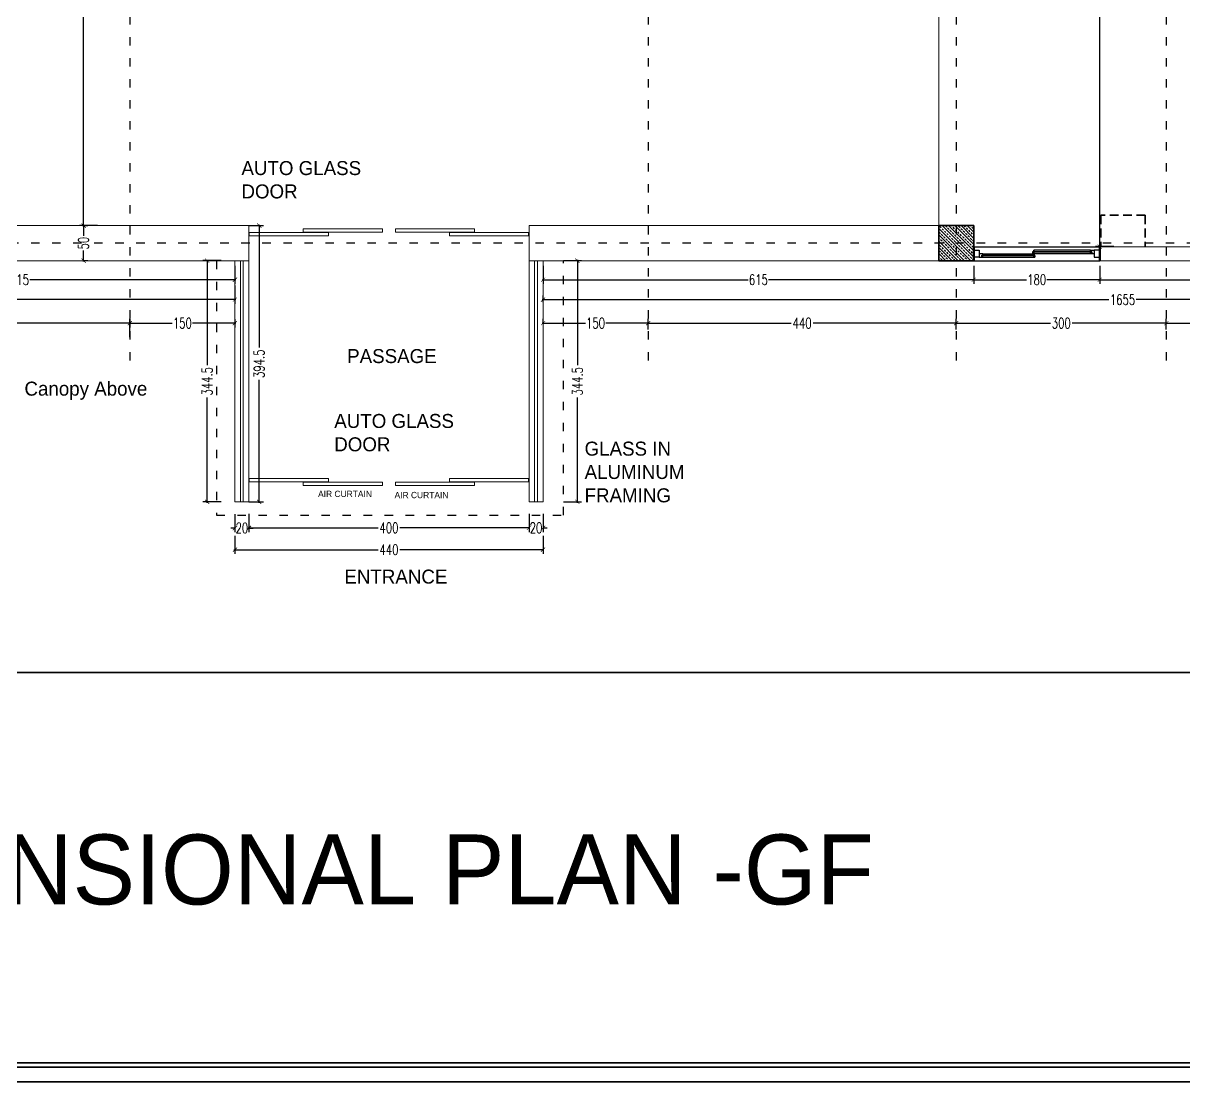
# Model space of a CAD drawing. Header units: centimetres. Extents: x -3207095 to 15275363, y -32656 to 4798027.
# Drawn here: x 678498 to 680155, y 4468302 to 4469814 of the extents above; entities that cross this region are included whole.
import ezdxf

# ---------------------------------------------------------------- set-up
doc = ezdxf.new("R2010")
doc.units = ezdxf.units.CM
for name, pattern in [('ACAD_ISO03W100', [30, 12, -18]), ('DASHED', [19.05, 12.7, -6.35]), ('DUZ', [500, 500])]:
    doc.linetypes.add(name, pattern=pattern)
doc.layers.get('0').update_dxf_attribs({"color": 1, "linetype": 'DUZ'})
for name, color, linetype in [('AGAC', 116, 'Continuous'), ('DIM', 1, 'DUZ'), ('KOLTAR_F', 145, 'Continuous'), ('LOGO', 7, 'Continuous'), ('PEN', 161, 'Continuous')]:
    doc.layers.add(name, color=color, linetype=linetype)
for name, color, linetype, lineweight in [('cam', 143, 'Continuous', 20), ('DUV', 220, 'Continuous', 50), ('DUVAR', 7, 'Continuous', 35), ('gor25', 142, 'Continuous', 25), ('iç duvar', 7, 'Continuous', 50), ('KAPEN', 151, 'Continuous', 9), ('KOLON_F', 3, 'Continuous', 35)]:
    doc.layers.add(name, color=color, linetype=linetype, lineweight=lineweight)
doc.styles.add('DIM', font='ROMANSTW.SHX', dxfattribs={"width": 0.7})
doc.dimstyles.new('1_100', dxfattribs={"dimtxt": 15, "dimasz": 6, "dimexe": 6, "dimexo": 0, "dimgap": 2, "dimtad": 0, "dimdec": 1, "dimzin": 11, "dimdsep": 46, "dimtxsty": 'DIM', "dimblk": 'ARCHTICK', "dimcen": 3, "dimdle": 1.25, "dimclrt": 2, "dimadec": 0, "dimazin": 0, "dimtfac": 1.25, "dimtdec": 1, "dimtix": 1, "dimtofl": 0, "dimtmove": 1, "dimatfit": 3, "dimldrblk": 'ARCHTICK', "dimfxl": 20, "dimfxlon": 1, "dimtolj": 1, "dimtzin": 0, "dimarcsym": 0})

# ---------------------------------------------------------------- blocks, each defined once
blk = doc.blocks.new('_ArchTick')
at = {"color": 0, "linetype": 'ByBlock', "const_width": 0.15}
blk.add_lwpolyline([(-0.5, -0.5), (0.5, 0.5)], dxfattribs=at)
blk = doc.blocks.new('*D273')
at = {"layer": 'Defpoints', "color": 0, "linetype": 'Continuous', "lineweight": 5, "transparency": 16777216}
for p in [(678185.1, 4469475.2), (678800.1, 4469475.2), (678800.1, 4469447.9)]:
    blk.add_point(p, dxfattribs=at)
at = {"layer": 'DIM', "color": 0, "linetype": 'Continuous', "lineweight": -2, "transparency": 16777216}
for p, q in [((678185.1, 4469467.9), (678185.1, 4469441.9)), ((678800.1, 4469467.9), (678800.1, 4469441.9)), ((678183.8, 4469447.9), (678478.1, 4469447.9)), ((678801.3, 4469447.9), (678507.1, 4469447.9))]:
    blk.add_line(p, q, dxfattribs=at)
at = {"layer": 'DIM', "color": 0, "linetype": 'Continuous', "lineweight": -2, "transparency": 16777216, "xscale": 6, "yscale": 6, "zscale": 6, "rotation": 180}
blk.add_blockref('_ArchTick', (678185.1, 4469447.9), dxfattribs=at)
at = {"layer": 'DIM', "color": 0, "linetype": 'Continuous', "lineweight": -2, "transparency": 16777216, "xscale": 6, "yscale": 6, "zscale": 6}
blk.add_blockref('_ArchTick', (678800.1, 4469447.9), dxfattribs=at)
at = {"layer": 'DIM', "color": 2, "linetype": 'Continuous', "lineweight": 5, "transparency": 16777216, "insert": (678492.6, 4469447.9), "char_height": 15, "attachment_point": 5, "style": 'DIM'}
blk.add_mtext('\\A1;615', dxfattribs=at)
blk = doc.blocks.new('*D274')
at = {"layer": 'Defpoints', "color": 0, "linetype": 'Continuous', "lineweight": 5, "transparency": 16777216}
for p in [(678800.1, 4469475.2), (678760.5, 4469130.7), (678800.1, 4469130.7)]:
    blk.add_point(p, dxfattribs=at)
at = {"layer": 'DIM', "color": 0, "linetype": 'Continuous', "lineweight": -2, "transparency": 16777216}
for p, q in [((678780.5, 4469475.2), (678754.5, 4469475.2)), ((678760.5, 4469476.4), (678760.5, 4469325.9)), ((678760.5, 4469129.4), (678760.5, 4469279.9)), ((678780.5, 4469130.7), (678754.5, 4469130.7))]:
    blk.add_line(p, q, dxfattribs=at)
at = {"layer": 'DIM', "color": 0, "linetype": 'Continuous', "lineweight": -2, "transparency": 16777216, "xscale": 6, "yscale": 6, "zscale": 6}
for p, rotation in [((678760.5, 4469475.2), 90), ((678760.5, 4469130.7), 270)]:
    blk.add_blockref('_ArchTick', p, dxfattribs=dict(at, rotation=rotation))
at = {"layer": 'DIM', "color": 2, "linetype": 'Continuous', "lineweight": 5, "transparency": 16777216, "insert": (678760.5, 4469302.9), "char_height": 15, "attachment_point": 5, "rotation": 90, "style": 'DIM'}
blk.add_mtext('\\A1;344.5', dxfattribs=at)
blk = doc.blocks.new('*D275')
at = {"layer": 'Defpoints', "color": 0, "linetype": 'Continuous', "lineweight": 5, "transparency": 16777216}
for p in [(678820.1, 4469130.7), (679220.1, 4469130.7), (679220.1, 4469093.5)]:
    blk.add_point(p, dxfattribs=at)
at = {"layer": 'DIM', "color": 0, "linetype": 'Continuous', "lineweight": -2, "transparency": 16777216}
for p, q in [((678820.1, 4469113.5), (678820.1, 4469087.5)), ((679220.1, 4469113.5), (679220.1, 4469087.5)), ((678818.8, 4469093.5), (679004.6, 4469093.5)), ((679221.3, 4469093.5), (679035.6, 4469093.5))]:
    blk.add_line(p, q, dxfattribs=at)
at = {"layer": 'DIM', "color": 0, "linetype": 'Continuous', "lineweight": -2, "transparency": 16777216, "xscale": 6, "yscale": 6, "zscale": 6, "rotation": 180}
blk.add_blockref('_ArchTick', (678820.1, 4469093.5), dxfattribs=at)
at = {"layer": 'DIM', "color": 0, "linetype": 'Continuous', "lineweight": -2, "transparency": 16777216, "xscale": 6, "yscale": 6, "zscale": 6}
blk.add_blockref('_ArchTick', (679220.1, 4469093.5), dxfattribs=at)
at = {"layer": 'DIM', "color": 2, "linetype": 'Continuous', "lineweight": 5, "transparency": 16777216, "insert": (679020.1, 4469093.5), "char_height": 15, "attachment_point": 5, "style": 'DIM'}
blk.add_mtext('\\A1;400', dxfattribs=at)
blk = doc.blocks.new('*D276')
at = {"layer": 'Defpoints', "color": 0, "linetype": 'Continuous', "lineweight": 5, "transparency": 16777216}
for p in [(678800.1, 4469130.7), (678820.1, 4469130.7), (678800.1, 4469093.2)]:
    blk.add_point(p, dxfattribs=at)
at = {"layer": 'DIM', "color": 0, "linetype": 'Continuous', "lineweight": -2, "transparency": 16777216}
for p, q in [((678800.1, 4469113.2), (678800.1, 4469087.2)), ((678820.1, 4469113.2), (678820.1, 4469087.2)), ((678800.1, 4469093.2), (678794.1, 4469093.2)), ((678820.1, 4469093.2), (678826.1, 4469093.2))]:
    blk.add_line(p, q, dxfattribs=at)
at = {"layer": 'DIM', "color": 0, "linetype": 'Continuous', "lineweight": -2, "transparency": 16777216, "xscale": 6, "yscale": 6, "zscale": 6}
blk.add_blockref('_ArchTick', (678800.1, 4469093.2), dxfattribs=at)
at = {"layer": 'DIM', "color": 0, "linetype": 'Continuous', "lineweight": -2, "transparency": 16777216, "xscale": 6, "yscale": 6, "zscale": 6, "rotation": 180}
blk.add_blockref('_ArchTick', (678820.1, 4469093.2), dxfattribs=at)
at = {"layer": 'DIM', "color": 2, "linetype": 'Continuous', "lineweight": 5, "transparency": 16777216, "insert": (678810.1, 4469093.2), "char_height": 15, "attachment_point": 5, "style": 'DIM'}
blk.add_mtext('\\A1;20', dxfattribs=at)
blk = doc.blocks.new('*D277')
at = {"layer": 'Defpoints', "color": 0, "linetype": 'Continuous', "lineweight": 5, "transparency": 16777216}
for p in [(679220.1, 4469130.7), (679240.1, 4469130.7), (679240.1, 4469093.5)]:
    blk.add_point(p, dxfattribs=at)
at = {"layer": 'DIM', "color": 0, "linetype": 'Continuous', "lineweight": -2, "transparency": 16777216}
for p, q in [((679220.1, 4469113.5), (679220.1, 4469087.5)), ((679240.1, 4469113.5), (679240.1, 4469087.5)), ((679220.1, 4469093.5), (679214.1, 4469093.5)), ((679240.1, 4469093.5), (679246.1, 4469093.5))]:
    blk.add_line(p, q, dxfattribs=at)
at = {"layer": 'DIM', "color": 0, "linetype": 'Continuous', "lineweight": -2, "transparency": 16777216, "xscale": 6, "yscale": 6, "zscale": 6}
blk.add_blockref('_ArchTick', (679220.1, 4469093.5), dxfattribs=at)
at = {"layer": 'DIM', "color": 0, "linetype": 'Continuous', "lineweight": -2, "transparency": 16777216, "xscale": 6, "yscale": 6, "zscale": 6, "rotation": 180}
blk.add_blockref('_ArchTick', (679240.1, 4469093.5), dxfattribs=at)
at = {"layer": 'DIM', "color": 2, "linetype": 'Continuous', "lineweight": 5, "transparency": 16777216, "insert": (679230.1, 4469093.5), "char_height": 15, "attachment_point": 5, "style": 'DIM'}
blk.add_mtext('\\A1;20', dxfattribs=at)
blk = doc.blocks.new('*D278')
at = {"layer": 'Defpoints', "color": 0, "linetype": 'Continuous', "lineweight": 5, "transparency": 16777216}
for p in [(679240.1, 4469475.2), (679289.1, 4469475.2), (679240.1, 4469130.7)]:
    blk.add_point(p, dxfattribs=at)
at = {"layer": 'DIM', "color": 0, "linetype": 'Continuous', "lineweight": -2, "transparency": 16777216}
for p, q in [((679269.1, 4469475.2), (679295.1, 4469475.2)), ((679289.1, 4469476.4), (679289.1, 4469325.9)), ((679289.1, 4469129.4), (679289.1, 4469279.9)), ((679269.1, 4469130.7), (679295.1, 4469130.7))]:
    blk.add_line(p, q, dxfattribs=at)
at = {"layer": 'DIM', "color": 0, "linetype": 'Continuous', "lineweight": -2, "transparency": 16777216, "xscale": 6, "yscale": 6, "zscale": 6}
for p, rotation in [((679289.1, 4469475.2), 90), ((679289.1, 4469130.7), 270)]:
    blk.add_blockref('_ArchTick', p, dxfattribs=dict(at, rotation=rotation))
at = {"layer": 'DIM', "color": 2, "linetype": 'Continuous', "lineweight": 5, "transparency": 16777216, "insert": (679289.1, 4469302.9), "char_height": 15, "attachment_point": 5, "rotation": 90, "style": 'DIM'}
blk.add_mtext('\\A1;344.5', dxfattribs=at)
blk = doc.blocks.new('*D279')
at = {"layer": 'Defpoints', "color": 0, "linetype": 'Continuous', "lineweight": 5, "transparency": 16777216}
for p in [(679240.1, 4469475.2), (679855.1, 4469475.2), (679855.1, 4469447.9)]:
    blk.add_point(p, dxfattribs=at)
at = {"layer": 'DIM', "color": 0, "linetype": 'Continuous', "lineweight": -2, "transparency": 16777216}
for p, q in [((679240.1, 4469467.9), (679240.1, 4469441.9)), ((679855.1, 4469467.9), (679855.1, 4469441.9)), ((679238.8, 4469447.9), (679533.1, 4469447.9)), ((679856.3, 4469447.9), (679562.1, 4469447.9))]:
    blk.add_line(p, q, dxfattribs=at)
at = {"layer": 'DIM', "color": 0, "linetype": 'Continuous', "lineweight": -2, "transparency": 16777216, "xscale": 6, "yscale": 6, "zscale": 6, "rotation": 180}
blk.add_blockref('_ArchTick', (679240.1, 4469447.9), dxfattribs=at)
at = {"layer": 'DIM', "color": 0, "linetype": 'Continuous', "lineweight": -2, "transparency": 16777216, "xscale": 6, "yscale": 6, "zscale": 6}
blk.add_blockref('_ArchTick', (679855.1, 4469447.9), dxfattribs=at)
at = {"layer": 'DIM', "color": 2, "linetype": 'Continuous', "lineweight": 5, "transparency": 16777216, "insert": (679547.6, 4469447.9), "char_height": 15, "attachment_point": 5, "style": 'DIM'}
blk.add_mtext('\\A1;615', dxfattribs=at)
blk = doc.blocks.new('*D280')
at = {"layer": 'Defpoints', "color": 0, "linetype": 'Continuous', "lineweight": 5, "transparency": 16777216}
for p in [(679855.1, 4469475.2), (680035.1, 4469475.2), (680035.1, 4469447.9)]:
    blk.add_point(p, dxfattribs=at)
at = {"layer": 'DIM', "color": 0, "linetype": 'Continuous', "lineweight": -2, "transparency": 16777216}
for p, q in [((679855.1, 4469467.9), (679855.1, 4469441.9)), ((680035.1, 4469467.9), (680035.1, 4469441.9)), ((679853.8, 4469447.9), (679930.6, 4469447.9)), ((680036.3, 4469447.9), (679959.6, 4469447.9))]:
    blk.add_line(p, q, dxfattribs=at)
at = {"layer": 'DIM', "color": 0, "linetype": 'Continuous', "lineweight": -2, "transparency": 16777216, "xscale": 6, "yscale": 6, "zscale": 6, "rotation": 180}
blk.add_blockref('_ArchTick', (679855.1, 4469447.9), dxfattribs=at)
at = {"layer": 'DIM', "color": 0, "linetype": 'Continuous', "lineweight": -2, "transparency": 16777216, "xscale": 6, "yscale": 6, "zscale": 6}
blk.add_blockref('_ArchTick', (680035.1, 4469447.9), dxfattribs=at)
at = {"layer": 'DIM', "color": 2, "linetype": 'Continuous', "lineweight": 5, "transparency": 16777216, "insert": (679945.1, 4469447.9), "char_height": 15, "attachment_point": 5, "style": 'DIM'}
blk.add_mtext('\\A1;180', dxfattribs=at)
blk = doc.blocks.new('*D281')
at = {"layer": 'Defpoints', "color": 0, "linetype": 'Continuous', "lineweight": 5, "transparency": 16777216}
for p in [(680035.1, 4469475.2), (680895.1, 4469475.2), (680895.1, 4469447.9)]:
    blk.add_point(p, dxfattribs=at)
at = {"layer": 'DIM', "color": 0, "linetype": 'Continuous', "lineweight": -2, "transparency": 16777216}
for p, q in [((680035.1, 4469467.9), (680035.1, 4469441.9)), ((680895.1, 4469467.9), (680895.1, 4469441.9)), ((680033.8, 4469447.9), (680449.6, 4469447.9)), ((680896.3, 4469447.9), (680480.6, 4469447.9))]:
    blk.add_line(p, q, dxfattribs=at)
at = {"layer": 'DIM', "color": 0, "linetype": 'Continuous', "lineweight": -2, "transparency": 16777216, "xscale": 6, "yscale": 6, "zscale": 6, "rotation": 180}
blk.add_blockref('_ArchTick', (680035.1, 4469447.9), dxfattribs=at)
at = {"layer": 'DIM', "color": 0, "linetype": 'Continuous', "lineweight": -2, "transparency": 16777216, "xscale": 6, "yscale": 6, "zscale": 6}
blk.add_blockref('_ArchTick', (680895.1, 4469447.9), dxfattribs=at)
at = {"layer": 'DIM', "color": 2, "linetype": 'Continuous', "lineweight": 5, "transparency": 16777216, "insert": (680465.1, 4469447.9), "char_height": 15, "attachment_point": 5, "style": 'DIM'}
blk.add_mtext('\\A1;860', dxfattribs=at)
blk = doc.blocks.new('*D312')
at = {"layer": 'Defpoints', "color": 0, "linetype": 'Continuous', "lineweight": 5, "transparency": 16777216}
for p in [(680130.1, 4469385.9), (680130.1, 4469376.6), (680350.1, 4469376.6)]:
    blk.add_point(p, dxfattribs=at)
at = {"layer": 'DIM', "color": 0, "linetype": 'Continuous', "lineweight": -2, "transparency": 16777216}
for p, q in [((680128.8, 4469385.9), (680224.6, 4469385.9)), ((680130.1, 4469376.6), (680130.1, 4469391.9)), ((680351.3, 4469385.9), (680255.6, 4469385.9)), ((680350.1, 4469376.6), (680350.1, 4469391.9))]:
    blk.add_line(p, q, dxfattribs=at)
at = {"layer": 'DIM', "color": 0, "linetype": 'Continuous', "lineweight": -2, "transparency": 16777216, "xscale": 6, "yscale": 6, "zscale": 6, "rotation": 180}
blk.add_blockref('_ArchTick', (680130.1, 4469385.9), dxfattribs=at)
at = {"layer": 'DIM', "color": 0, "linetype": 'Continuous', "lineweight": -2, "transparency": 16777216, "xscale": 6, "yscale": 6, "zscale": 6}
blk.add_blockref('_ArchTick', (680350.1, 4469385.9), dxfattribs=at)
at = {"layer": 'DIM', "color": 2, "linetype": 'Continuous', "lineweight": 5, "transparency": 16777216, "insert": (680240.1, 4469385.9), "char_height": 15, "attachment_point": 5, "style": 'DIM'}
blk.add_mtext('\\A1;220', dxfattribs=at)
blk = doc.blocks.new('*D313')
at = {"layer": 'Defpoints', "color": 0, "linetype": 'Continuous', "lineweight": 5, "transparency": 16777216}
for p in [(679830.1, 4469385.9), (679830.1, 4469376.6), (680130.1, 4469376.6)]:
    blk.add_point(p, dxfattribs=at)
at = {"layer": 'DIM', "color": 0, "linetype": 'Continuous', "lineweight": -2, "transparency": 16777216}
for p, q in [((679828.8, 4469385.9), (679964.6, 4469385.9)), ((679830.1, 4469376.6), (679830.1, 4469391.9)), ((680131.3, 4469385.9), (679995.6, 4469385.9)), ((680130.1, 4469376.6), (680130.1, 4469391.9))]:
    blk.add_line(p, q, dxfattribs=at)
at = {"layer": 'DIM', "color": 0, "linetype": 'Continuous', "lineweight": -2, "transparency": 16777216, "xscale": 6, "yscale": 6, "zscale": 6, "rotation": 180}
blk.add_blockref('_ArchTick', (679830.1, 4469385.9), dxfattribs=at)
at = {"layer": 'DIM', "color": 0, "linetype": 'Continuous', "lineweight": -2, "transparency": 16777216, "xscale": 6, "yscale": 6, "zscale": 6}
blk.add_blockref('_ArchTick', (680130.1, 4469385.9), dxfattribs=at)
at = {"layer": 'DIM', "color": 2, "linetype": 'Continuous', "lineweight": 5, "transparency": 16777216, "insert": (679980.1, 4469385.9), "char_height": 15, "attachment_point": 5, "style": 'DIM'}
blk.add_mtext('\\A1;300', dxfattribs=at)
blk = doc.blocks.new('*D314')
at = {"layer": 'Defpoints', "color": 0, "linetype": 'Continuous', "lineweight": 5, "transparency": 16777216}
for p in [(679390.1, 4469385.9), (679390.1, 4469376.6), (679830.1, 4469376.6)]:
    blk.add_point(p, dxfattribs=at)
at = {"layer": 'DIM', "color": 0, "linetype": 'Continuous', "lineweight": -2, "transparency": 16777216}
for p, q in [((679388.8, 4469385.9), (679594.6, 4469385.9)), ((679390.1, 4469376.6), (679390.1, 4469391.9)), ((679831.3, 4469385.9), (679625.6, 4469385.9)), ((679830.1, 4469376.6), (679830.1, 4469391.9))]:
    blk.add_line(p, q, dxfattribs=at)
at = {"layer": 'DIM', "color": 0, "linetype": 'Continuous', "lineweight": -2, "transparency": 16777216, "xscale": 6, "yscale": 6, "zscale": 6, "rotation": 180}
blk.add_blockref('_ArchTick', (679390.1, 4469385.9), dxfattribs=at)
at = {"layer": 'DIM', "color": 0, "linetype": 'Continuous', "lineweight": -2, "transparency": 16777216, "xscale": 6, "yscale": 6, "zscale": 6}
blk.add_blockref('_ArchTick', (679830.1, 4469385.9), dxfattribs=at)
at = {"layer": 'DIM', "color": 2, "linetype": 'Continuous', "lineweight": 5, "transparency": 16777216, "insert": (679610.1, 4469385.9), "char_height": 15, "attachment_point": 5, "style": 'DIM'}
blk.add_mtext('\\A1;440', dxfattribs=at)
blk = doc.blocks.new('*D315')
at = {"layer": 'Defpoints', "color": 0, "linetype": 'Continuous', "lineweight": 5, "transparency": 16777216}
for p in [(679240.1, 4469385.9), (679240.1, 4469385.9), (679390.1, 4469385.9)]:
    blk.add_point(p, dxfattribs=at)
at = {"layer": 'DIM', "color": 0, "linetype": 'Continuous', "lineweight": -2, "transparency": 16777216}
for p, q in [((679238.8, 4469385.9), (679300.6, 4469385.9)), ((679240.1, 4469385.9), (679240.1, 4469391.9)), ((679391.3, 4469385.9), (679329.6, 4469385.9)), ((679390.1, 4469385.9), (679390.1, 4469391.9))]:
    blk.add_line(p, q, dxfattribs=at)
at = {"layer": 'DIM', "color": 0, "linetype": 'Continuous', "lineweight": -2, "transparency": 16777216, "xscale": 6, "yscale": 6, "zscale": 6, "rotation": 180}
blk.add_blockref('_ArchTick', (679240.1, 4469385.9), dxfattribs=at)
at = {"layer": 'DIM', "color": 0, "linetype": 'Continuous', "lineweight": -2, "transparency": 16777216, "xscale": 6, "yscale": 6, "zscale": 6}
blk.add_blockref('_ArchTick', (679390.1, 4469385.9), dxfattribs=at)
at = {"layer": 'DIM', "color": 2, "linetype": 'Continuous', "lineweight": 5, "transparency": 16777216, "insert": (679315.1, 4469385.9), "char_height": 15, "attachment_point": 5, "style": 'DIM'}
blk.add_mtext('\\A1;150', dxfattribs=at)
blk = doc.blocks.new('*D316')
at = {"layer": 'Defpoints', "color": 0, "linetype": 'Continuous', "lineweight": 5, "transparency": 16777216}
for p in [(678800.1, 4469087.2), (679240.1, 4469087.2), (679240.1, 4469062.3)]:
    blk.add_point(p, dxfattribs=at)
at = {"layer": 'DIM', "color": 0, "linetype": 'Continuous', "lineweight": -2, "transparency": 16777216}
for p, q in [((678800.1, 4469082.3), (678800.1, 4469056.3)), ((679240.1, 4469082.3), (679240.1, 4469056.3)), ((678798.8, 4469062.3), (679004.6, 4469062.3)), ((679241.3, 4469062.3), (679035.6, 4469062.3))]:
    blk.add_line(p, q, dxfattribs=at)
at = {"layer": 'DIM', "color": 0, "linetype": 'Continuous', "lineweight": -2, "transparency": 16777216, "xscale": 6, "yscale": 6, "zscale": 6, "rotation": 180}
blk.add_blockref('_ArchTick', (678800.1, 4469062.3), dxfattribs=at)
at = {"layer": 'DIM', "color": 0, "linetype": 'Continuous', "lineweight": -2, "transparency": 16777216, "xscale": 6, "yscale": 6, "zscale": 6}
blk.add_blockref('_ArchTick', (679240.1, 4469062.3), dxfattribs=at)
at = {"layer": 'DIM', "color": 2, "linetype": 'Continuous', "lineweight": 5, "transparency": 16777216, "insert": (679020.1, 4469062.3), "char_height": 15, "attachment_point": 5, "style": 'DIM'}
blk.add_mtext('\\A1;440', dxfattribs=at)
blk = doc.blocks.new('*D325')
at = {"layer": 'Defpoints', "color": 0, "linetype": 'Continuous', "lineweight": 5, "transparency": 16777216}
for p in [(677145.1, 4469441.9), (678800.1, 4469441.3), (678800.1, 4469419.5)]:
    blk.add_point(p, dxfattribs=at)
at = {"layer": 'DIM', "color": 0, "linetype": 'Continuous', "lineweight": -2, "transparency": 16777216}
for p, q in [((677145.1, 4469439.5), (677145.1, 4469413.5)), ((678800.1, 4469439.5), (678800.1, 4469413.5)), ((677143.8, 4469419.5), (677953.1, 4469419.5)), ((678801.3, 4469419.5), (677992.1, 4469419.5))]:
    blk.add_line(p, q, dxfattribs=at)
at = {"layer": 'DIM', "color": 0, "linetype": 'Continuous', "lineweight": -2, "transparency": 16777216, "xscale": 6, "yscale": 6, "zscale": 6, "rotation": 180}
blk.add_blockref('_ArchTick', (677145.1, 4469419.5), dxfattribs=at)
at = {"layer": 'DIM', "color": 0, "linetype": 'Continuous', "lineweight": -2, "transparency": 16777216, "xscale": 6, "yscale": 6, "zscale": 6}
blk.add_blockref('_ArchTick', (678800.1, 4469419.5), dxfattribs=at)
at = {"layer": 'DIM', "color": 2, "linetype": 'Continuous', "lineweight": 5, "transparency": 16777216, "insert": (677972.6, 4469419.5), "char_height": 15, "attachment_point": 5, "style": 'DIM'}
blk.add_mtext('\\A1;1655', dxfattribs=at)
blk = doc.blocks.new('*D330')
at = {"layer": 'Defpoints', "color": 0, "linetype": 'Continuous', "lineweight": 5, "transparency": 16777216}
for p in [(678210.1, 4469391.4), (678650.1, 4469385.9), (678650.1, 4469337.3)]:
    blk.add_point(p, dxfattribs=at)
at = {"layer": 'DIM', "color": 0, "linetype": 'Continuous', "lineweight": -2, "transparency": 16777216}
for p, q in [((678208.8, 4469385.9), (678414.6, 4469385.9)), ((678210.1, 4469391.4), (678210.1, 4469379.9)), ((678651.3, 4469385.9), (678445.6, 4469385.9)), ((678650.1, 4469365.9), (678650.1, 4469391.9))]:
    blk.add_line(p, q, dxfattribs=at)
at = {"layer": 'DIM', "color": 0, "linetype": 'Continuous', "lineweight": -2, "transparency": 16777216, "xscale": 6, "yscale": 6, "zscale": 6, "rotation": 180}
blk.add_blockref('_ArchTick', (678210.1, 4469385.9), dxfattribs=at)
at = {"layer": 'DIM', "color": 0, "linetype": 'Continuous', "lineweight": -2, "transparency": 16777216, "xscale": 6, "yscale": 6, "zscale": 6}
blk.add_blockref('_ArchTick', (678650.1, 4469385.9), dxfattribs=at)
at = {"layer": 'DIM', "color": 2, "linetype": 'Continuous', "lineweight": 5, "transparency": 16777216, "insert": (678430.1, 4469385.9), "char_height": 15, "attachment_point": 5, "style": 'DIM'}
blk.add_mtext('\\A1;440', dxfattribs=at)
blk = doc.blocks.new('*D331')
at = {"layer": 'Defpoints', "color": 0, "linetype": 'Continuous', "lineweight": 5, "transparency": 16777216}
for p in [(678650.1, 4469391.4), (678800.1, 4469391.4), (678800.1, 4469385.9)]:
    blk.add_point(p, dxfattribs=at)
at = {"layer": 'DIM', "color": 0, "linetype": 'Continuous', "lineweight": -2, "transparency": 16777216}
for p, q in [((678648.8, 4469385.9), (678710.6, 4469385.9)), ((678650.1, 4469391.4), (678650.1, 4469379.9)), ((678801.3, 4469385.9), (678739.6, 4469385.9)), ((678800.1, 4469391.4), (678800.1, 4469379.9))]:
    blk.add_line(p, q, dxfattribs=at)
at = {"layer": 'DIM', "color": 0, "linetype": 'Continuous', "lineweight": -2, "transparency": 16777216, "xscale": 6, "yscale": 6, "zscale": 6, "rotation": 180}
blk.add_blockref('_ArchTick', (678650.1, 4469385.9), dxfattribs=at)
at = {"layer": 'DIM', "color": 0, "linetype": 'Continuous', "lineweight": -2, "transparency": 16777216, "xscale": 6, "yscale": 6, "zscale": 6}
blk.add_blockref('_ArchTick', (678800.1, 4469385.9), dxfattribs=at)
at = {"layer": 'DIM', "color": 2, "linetype": 'Continuous', "lineweight": 5, "transparency": 16777216, "insert": (678725.1, 4469385.9), "char_height": 15, "attachment_point": 5, "style": 'DIM'}
blk.add_mtext('\\A1;150', dxfattribs=at)
blk = doc.blocks.new('*D332')
at = {"layer": 'Defpoints', "color": 0, "linetype": 'Continuous', "lineweight": 5, "transparency": 16777216}
for p in [(679240.1, 4469416.1), (680895.1, 4469419.5), (680895.1, 4469416.1)]:
    blk.add_point(p, dxfattribs=at)
at = {"layer": 'DIM', "color": 0, "linetype": 'Continuous', "lineweight": -2, "transparency": 16777216}
for p, q in [((679238.8, 4469419.5), (680048.1, 4469419.5)), ((679240.1, 4469416.1), (679240.1, 4469425.5)), ((680896.3, 4469419.5), (680087.1, 4469419.5)), ((680895.1, 4469416.1), (680895.1, 4469425.5))]:
    blk.add_line(p, q, dxfattribs=at)
at = {"layer": 'DIM', "color": 0, "linetype": 'Continuous', "lineweight": -2, "transparency": 16777216, "xscale": 6, "yscale": 6, "zscale": 6, "rotation": 180}
blk.add_blockref('_ArchTick', (679240.1, 4469419.5), dxfattribs=at)
at = {"layer": 'DIM', "color": 0, "linetype": 'Continuous', "lineweight": -2, "transparency": 16777216, "xscale": 6, "yscale": 6, "zscale": 6}
blk.add_blockref('_ArchTick', (680895.1, 4469419.5), dxfattribs=at)
at = {"layer": 'DIM', "color": 2, "linetype": 'Continuous', "lineweight": 5, "transparency": 16777216, "insert": (680067.6, 4469419.5), "char_height": 15, "attachment_point": 5, "style": 'DIM'}
blk.add_mtext('\\A1;1655', dxfattribs=at)
blk = doc.blocks.new('*D335')
at = {"layer": 'Defpoints', "color": 0, "linetype": 'Continuous', "lineweight": 5, "transparency": 16777216}
for p in [(678820.1, 4469525.2), (678834.8, 4469525.2), (678820.1, 4469130.7)]:
    blk.add_point(p, dxfattribs=at)
at = {"layer": 'DIM', "color": 0, "linetype": 'Continuous', "lineweight": -2, "transparency": 16777216}
for p, q in [((678820.1, 4469525.2), (678840.8, 4469525.2)), ((678834.8, 4469526.4), (678834.8, 4469350.9)), ((678834.8, 4469129.4), (678834.8, 4469304.9)), ((678820.1, 4469130.7), (678840.8, 4469130.7))]:
    blk.add_line(p, q, dxfattribs=at)
at = {"layer": 'DIM', "color": 0, "linetype": 'Continuous', "lineweight": -2, "transparency": 16777216, "xscale": 6, "yscale": 6, "zscale": 6}
for p, rotation in [((678834.8, 4469525.2), 90), ((678834.8, 4469130.7), 270)]:
    blk.add_blockref('_ArchTick', p, dxfattribs=dict(at, rotation=rotation))
at = {"layer": 'DIM', "color": 2, "linetype": 'Continuous', "lineweight": 5, "transparency": 16777216, "insert": (678834.8, 4469327.9), "char_height": 15, "attachment_point": 5, "rotation": 90, "style": 'DIM'}
blk.add_mtext('\\A1;394.5', dxfattribs=at)
blk = doc.blocks.new('*D336')
at = {"layer": 'Defpoints', "color": 0, "linetype": 'Continuous', "lineweight": 5, "transparency": 16777216}
for p in [(678584, 4469525.2), (678584, 4469525.2), (678584, 4469475.2)]:
    blk.add_point(p, dxfattribs=at)
at = {"layer": 'DIM', "color": 0, "linetype": 'Continuous', "lineweight": -2, "transparency": 16777216}
for p, q in [((678584, 4469526.4), (678584, 4469510.7)), ((678584, 4469525.2), (678590, 4469525.2)), ((678584, 4469473.9), (678584, 4469489.7)), ((678584, 4469475.2), (678590, 4469475.2))]:
    blk.add_line(p, q, dxfattribs=at)
at = {"layer": 'DIM', "color": 0, "linetype": 'Continuous', "lineweight": -2, "transparency": 16777216, "xscale": 6, "yscale": 6, "zscale": 6}
for p, rotation in [((678584, 4469525.2), 90), ((678584, 4469475.2), 270)]:
    blk.add_blockref('_ArchTick', p, dxfattribs=dict(at, rotation=rotation))
at = {"layer": 'DIM', "color": 2, "linetype": 'Continuous', "lineweight": 5, "transparency": 16777216, "insert": (678584, 4469500.2), "char_height": 15, "attachment_point": 5, "rotation": 90, "style": 'DIM'}
blk.add_mtext('\\A1;50', dxfattribs=at)
blk = doc.blocks.new('*D481')
at = {"layer": 'Defpoints', "color": 0, "linetype": 'Continuous', "lineweight": 5, "transparency": 16777216}
for p in [(680060.1, 4470185.2), (680035.2, 4469495.2), (680060.1, 4469495.2)]:
    blk.add_point(p, dxfattribs=at)
at = {"layer": 'DIM', "color": 0, "linetype": 'Continuous', "lineweight": -2, "transparency": 16777216}
for p, q in [((680055.2, 4470185.2), (680029.2, 4470185.2)), ((680035.2, 4470186.4), (680035.2, 4469855.7)), ((680035.2, 4469493.9), (680035.2, 4469824.7)), ((680055.2, 4469495.2), (680029.2, 4469495.2))]:
    blk.add_line(p, q, dxfattribs=at)
at = {"layer": 'DIM', "color": 0, "linetype": 'Continuous', "lineweight": -2, "transparency": 16777216, "xscale": 6, "yscale": 6, "zscale": 6}
for p, rotation in [((680035.2, 4470185.2), 90), ((680035.2, 4469495.2), 270)]:
    blk.add_blockref('_ArchTick', p, dxfattribs=dict(at, rotation=rotation))
at = {"layer": 'DIM', "color": 2, "linetype": 'Continuous', "lineweight": 5, "transparency": 16777216, "insert": (680035.2, 4469840.2), "char_height": 15, "attachment_point": 5, "rotation": 90, "style": 'DIM'}
blk.add_mtext('\\A1;690', dxfattribs=at)
blk = doc.blocks.new('*D507')
at = {"layer": 'Defpoints', "color": 0, "linetype": 'Continuous', "lineweight": 5, "transparency": 16777216}
for p in [(678604, 4470585.2), (678584, 4469525.2), (678604, 4469525.2)]:
    blk.add_point(p, dxfattribs=at)
at = {"layer": 'DIM', "color": 0, "linetype": 'Continuous', "lineweight": -2, "transparency": 16777216}
for p, q in [((678604, 4470585.2), (678578, 4470585.2)), ((678584, 4470586.4), (678584, 4470074.7)), ((678584, 4469523.9), (678584, 4470035.7)), ((678604, 4469525.2), (678578, 4469525.2))]:
    blk.add_line(p, q, dxfattribs=at)
at = {"layer": 'DIM', "color": 0, "linetype": 'Continuous', "lineweight": -2, "transparency": 16777216, "xscale": 6, "yscale": 6, "zscale": 6}
for p, rotation in [((678584, 4470585.2), 90), ((678584, 4469525.2), 270)]:
    blk.add_blockref('_ArchTick', p, dxfattribs=dict(at, rotation=rotation))
at = {"layer": 'DIM', "color": 2, "linetype": 'Continuous', "lineweight": 5, "transparency": 16777216, "insert": (678584, 4470055.2), "char_height": 15, "attachment_point": 5, "rotation": 90, "style": 'DIM'}
blk.add_mtext('\\A1;1060', dxfattribs=at)

msp = doc.modelspace()

# ---------------------------------------------------------------- hatches: boundary and pattern name
at = {"layer": 'KOLTAR_F'}
h = msp.add_hatch(dxfattribs=at)
h.set_pattern_fill('ANSI33', color=256, angle=90, style=0)
h.set_pattern_definition([(135, (5183337.5296, 3808891.6723), (-4.4901280605, -4.4901280605), []), (135, (5183337.5296, 3808896.1625), (-4.4901280605, -4.4901280605), [3.175, -1.5875])])
h.paths.add_polyline_path([(679855.06, 4469475.15), (679855.06, 4469525.15), (679805.06, 4469525.15), (679805.06, 4469475.15)])

# ---------------------------------------------------------------- linework, layer by layer
at = {"color": 232, "linetype": 'ACAD_ISO03W100'}
for p, q in [((678650.06, 4472584.38), (678650.06, 4469325.53)), ((679390.06, 4472584.38), (679390.06, 4469325.53)), ((679830.06, 4472584.38), (679830.06, 4469325.53)), ((680130.06, 4472584.38), (680130.06, 4469325.53)), ((681101.25, 4469500.15), (676992.69, 4469500.15)), ((678773.86, 4469475.15), (678773.86, 4469111.71)), ((679269.44, 4469111.71), (679269.44, 4469475.15)), ((678773.86, 4469111.71), (679269.44, 4469111.71))]:
    msp.add_line(p, q, dxfattribs=at)
at = {"layer": 'AGAC'}
for p, q in [((679855.06, 4469495.15), (680035.06, 4469495.15)), ((679855.06, 4469475.15), (680035.06, 4469475.15))]:
    msp.add_line(p, q, dxfattribs=at)
at = {"layer": 'cam'}
for p, q in [((679866.56, 4469483.15), (679942.56, 4469483.15)), ((679866.56, 4469482.65), (679942.56, 4469482.65)), ((679866.56, 4469482.15), (679942.56, 4469482.15)), ((680023.56, 4469488.15), (679939.56, 4469488.15)), ((680023.56, 4469487.65), (679939.56, 4469487.65)), ((680023.56, 4469487.15), (679939.56, 4469487.15))]:
    msp.add_line(p, q, dxfattribs=at)
at = {"layer": 'DUV'}
for p, q in [((679855.06, 4469475.15), (679855.06, 4469495.15)), ((680035.06, 4469475.15), (680035.06, 4469495.15))]:
    msp.add_line(p, q, dxfattribs=at)
at = {"layer": 'DUVAR', "linetype": 'DASHED'}
for p, q in [((680100.06, 4469540.15), (680036.48, 4469540.15)), ((680036.48, 4469540.15), (680036.48, 4469495.15)), ((680100.06, 4469540.15), (680100.06, 4469495.15))]:
    msp.add_line(p, q, dxfattribs=at)
at = {"layer": 'DUVAR'}
for p, q in [((679855.06, 4469475.15), (679855.06, 4469495.15)), ((680035.06, 4469475.15), (680035.06, 4469495.15)), ((682551.14, 4468886.75), (675405.74, 4468886.75))]:
    msp.add_line(p, q, dxfattribs=at)
for points in [[(675378.44, 4473102.22), (682578.44, 4473102.22), (682578.44, 4468302.22), (675378.44, 4468302.22)], [(675399.44, 4473081.22), (682557.44, 4473081.22), (682557.44, 4468323.22), (675399.44, 4468323.22)], [(675405.74, 4473074.92), (682551.14, 4473074.92), (682551.14, 4468329.52), (675405.74, 4468329.52)]]:
    msp.add_lwpolyline(points, close=True, dxfattribs=at)
at = {"layer": 'gor25'}
for p, q in [((679868.06, 4469485.15), (679941.06, 4469485.15)), ((679868.06, 4469480.15), (679941.06, 4469480.15)), ((680022.06, 4469490.15), (679941.06, 4469490.15)), ((680022.06, 4469485.15), (679941.06, 4469485.15))]:
    msp.add_line(p, q, dxfattribs=at)
at = {"layer": 'iç duvar', "color": 7, "lineweight": 18}
for p, q in [((680325.06, 4469495.15), (680035.06, 4469495.15)), ((678235.06, 4469475.15), (678820.06, 4469475.15)), ((679220.06, 4469475.15), (679805.06, 4469475.15)), ((680060.06, 4469475.15), (680035.06, 4469475.15)), ((680325.06, 4469475.15), (680060.06, 4469475.15)), ((678820.06, 4469130.66), (678800.06, 4469130.66)), ((679220.06, 4469130.66), (679240.06, 4469130.66))]:
    msp.add_line(p, q, dxfattribs=at)
at = {"layer": 'iç duvar', "color": 7, "linetype": 'Continuous', "lineweight": 5}
msp.add_lwpolyline([(678820.06, 4469525.15), (678235.06, 4469525.15), (678235.06, 4470585.15), (679805.06, 4470585.15), (679805.06, 4469525.15), (679220.06, 4469525.15)], dxfattribs=at)
at = {"layer": 'KAPEN'}
for p, q in [((678820.06, 4469525.15), (678820.06, 4469130.66)), ((679220.06, 4469525.15), (679220.06, 4469130.66)), ((678800.06, 4469475.15), (678800.06, 4469130.66)), ((678808.06, 4469475.15), (678808.06, 4469130.66)), ((678812.06, 4469475.15), (678812.06, 4469130.66)), ((678820.06, 4469475.15), (678820.06, 4469130.66)), ((678820.06, 4469475.15), (678820.06, 4469130.66)), ((679228.06, 4469475.15), (679228.06, 4469130.66)), ((679232.06, 4469475.15), (679232.06, 4469130.66)), ((679240.06, 4469475.15), (679240.06, 4469130.66))]:
    msp.add_line(p, q, dxfattribs=at)
for points in [[(678820.58, 4469510.45), (678933.56, 4469510.45), (678933.56, 4469515.26), (678820.58, 4469515.26)], [(678897.66, 4469515.88), (679010.64, 4469515.88), (679010.64, 4469520.69), (678897.66, 4469520.69)], [(679142.46, 4469515.88), (679029.49, 4469515.88), (679029.49, 4469520.69), (679142.46, 4469520.69)], [(679219.55, 4469510.45), (679106.57, 4469510.45), (679106.57, 4469515.26), (679219.55, 4469515.26)], [(678820.58, 4469164.08), (678933.56, 4469164.08), (678933.56, 4469159.27), (678820.58, 4469159.27)], [(679219.55, 4469164.08), (679106.57, 4469164.08), (679106.57, 4469159.27), (679219.55, 4469159.27)], [(678897.66, 4469158.65), (679010.64, 4469158.65), (679010.64, 4469153.84), (678897.66, 4469153.84)], [(679142.46, 4469158.65), (679029.49, 4469158.65), (679029.49, 4469153.84), (679142.46, 4469153.84)]]:
    msp.add_lwpolyline(points, close=True, dxfattribs=at)
at = {"layer": 'KOLON_F'}
msp.add_lwpolyline([(679855.06, 4469475.15), (679855.06, 4469525.15), (679805.06, 4469525.15), (679805.06, 4469475.15)], close=True, dxfattribs=at)
at = {"layer": 'PEN'}
for points in [[(679863.06, 4469490.15), (679863.06, 4469490.15), (679863.06, 4469480.15), (679855.06, 4469480.15), (679855.06, 4469480.15), (679855.06, 4469490.15), (679855.06, 4469490.15), (679855.06, 4469490.15), (679863.06, 4469490.15)], [(679863.06, 4469485.15), (679863.06, 4469485.15), (679863.06, 4469480.15), (679866.56, 4469480.15), (679866.56, 4469482.15), (679866.56, 4469483.15), (679868.06, 4469483.15), (679868.06, 4469485.15), (679863.06, 4469485.15)], [(679866.56, 4469480.15), (679868.06, 4469480.15), (679868.06, 4469482.15), (679866.56, 4469482.15)], [(679941.06, 4469490.15), (679941.06, 4469490.15), (679941.06, 4469485.15), (679939.56, 4469485.15), (679939.56, 4469487.15), (679939.56, 4469488.15), (679941.06, 4469488.15), (679941.06, 4469490.15), (679941.06, 4469490.15)], [(679939.56, 4469485.15), (679941.06, 4469485.15), (679941.06, 4469487.15), (679939.56, 4469487.15)], [(679941.06, 4469485.15), (679941.06, 4469485.15), (679941.06, 4469480.15), (679942.56, 4469480.15), (679942.56, 4469482.15), (679942.56, 4469483.15), (679941.06, 4469483.15), (679941.06, 4469485.15), (679941.06, 4469485.15)], [(679942.56, 4469480.15), (679941.06, 4469480.15), (679941.06, 4469482.15), (679942.56, 4469482.15)], [(680027.06, 4469490.15), (680027.06, 4469490.15), (680027.06, 4469485.15), (680023.56, 4469485.15), (680023.56, 4469487.15), (680023.56, 4469488.15), (680022.06, 4469488.15), (680022.06, 4469490.15), (680027.06, 4469490.15)], [(680023.56, 4469485.15), (680022.06, 4469485.15), (680022.06, 4469487.15), (680023.56, 4469487.15)], [(680027.06, 4469490.15), (680027.06, 4469490.15), (680027.06, 4469480.15), (680035.06, 4469480.15), (680035.06, 4469480.15), (680035.06, 4469490.15), (680035.06, 4469490.15), (680035.06, 4469490.15), (680027.06, 4469490.15)]]:
    msp.add_lwpolyline(points, close=True, dxfattribs=at)

# ---------------------------------------------------------------- texts
at = {"attachment_point": 1}
for s, width, gutter_width, insert, char_height in [('{\\fCentury Gothic|b0|i0|c0|p34;\\C7;AUTO GLASS DOOR}', 175.9451, 12.5, (678809.41, 4469617.41), 20), ('{\\fCentury Gothic|b0|i0|c0|p34;\\C7;PASSAGE}', 175.9451, 12.5, (678960.38, 4469348.86), 20), ('{\\fCentury Gothic|b0|i0|c0|p34;\\C7;Canopy Above}', 175.9451, 12.5, (678499.58, 4469302.34), 20), ('{\\fCentury Gothic|b0|i0|c0|p34;\\C7;AUTO GLASS DOOR}', 175.9451, 12.5, (678941.95, 4469256.17), 20), ('{\\fCentury Gothic|b0|i0|c0|p34;\\C7;GLASS IN\\PALUMINUM FRAMING}', 175.9451, 12.5, (679299.42, 4469216.63), 20), ('{\\fCentury Gothic|b0|i0|c0|p34;\\C7;AIR CURTAIN }', 79.1753, 5.62, (678918.87, 4469146.48), 9), ('{\\fCentury Gothic|b0|i0|c0|p34;\\C7;AIR CURTAIN }', 79.1753, 5.62, (679028.09, 4469144.88), 9), ('{\\fCentury Gothic|b0|i0|c0|p34;\\C7;ENTRANCE }', 175.9451, 12.5, (678956.39, 4469033.84), 20)]:
    msp.add_mtext_dynamic_manual_height_columns(s, width=width, gutter_width=gutter_width, heights=[0], dxfattribs=dict(at, insert=insert, char_height=char_height))
at = {"layer": 'LOGO', "insert": (678137.31, 4468655.49), "char_height": 100, "width": 2088.8847, "attachment_point": 1}
msp.add_mtext('{\\fGoudy Old Style|b0|i0|c0|p18;DIMENSIONAL PLAN -GF}', dxfattribs=at)

# ---------------------------------------------------------------- dimensions: what is measured, and where the dimension line sits
at = {"layer": 'DIM', "linetype": 'Continuous', "lineweight": 5}
for base, p1, p2, picture, middle in [((678583.98, 4469525.15), (678603.98, 4470585.15), (678603.98, 4469525.15), '*D507', (678583.98, 4470055.15)), ((680035.24, 4469495.15), (680060.06, 4470185.15), (680060.06, 4469495.15), '*D481', (680035.24, 4469840.15)), ((678583.98, 4469525.15), (678583.98, 4469475.15), (678583.98, 4469525.15), '*D336', (678583.98, 4469500.15)), ((678834.78, 4469525.15), (678820.06, 4469130.66), (678820.06, 4469525.15), '*D335', (678834.78, 4469327.9)), ((678760.54, 4469130.66), (678800.06, 4469475.15), (678800.06, 4469130.66), '*D274', (678760.54, 4469302.9)), ((679289.07, 4469475.15), (679240.06, 4469130.66), (679240.06, 4469475.15), '*D278', (679289.07, 4469302.9))]:
    dim = msp.add_linear_dim(base=base, p1=p1, p2=p2, angle=90, dimstyle='1_100', dxfattribs=at)
    dim.commit()
    dim.dimension.update_dxf_attribs({"geometry": picture, "text_midpoint": middle})
for base, p1, p2, picture, middle in [((678800.06, 4469447.91), (678185.06, 4469475.15), (678800.06, 4469475.15), '*D273', (678492.56, 4469447.91)), ((679855.06, 4469447.91), (679240.06, 4469475.15), (679855.06, 4469475.15), '*D279', (679547.56, 4469447.91)), ((680035.06, 4469447.91), (679855.06, 4469475.15), (680035.06, 4469475.15), '*D280', (679945.06, 4469447.91)), ((680895.06, 4469447.91), (680035.06, 4469475.15), (680895.06, 4469475.15), '*D281', (680465.06, 4469447.91)), ((678800.06, 4469419.49), (677145.06, 4469441.91), (678800.06, 4469441.32), '*D325', (677972.56, 4469419.49)), ((680895.06, 4469419.49), (679240.06, 4469416.06), (680895.06, 4469416.06), '*D332', (680067.56, 4469419.49)), ((678650.06, 4469385.94), (678210.06, 4469391.45), (678650.06, 4469337.29), '*D330', (678430.06, 4469385.94)), ((678800.06, 4469385.94), (678650.06, 4469391.45), (678800.06, 4469391.45), '*D331', (678725.06, 4469385.94)), ((679240.06, 4469385.94), (679390.06, 4469385.94), (679240.06, 4469385.94), '*D315', (679315.06, 4469385.94)), ((679390.06, 4469385.94), (679830.06, 4469376.65), (679390.06, 4469376.65), '*D314', (679610.06, 4469385.94)), ((679830.06, 4469385.94), (680130.06, 4469376.65), (679830.06, 4469376.65), '*D313', (679980.06, 4469385.94)), ((680130.06, 4469385.94), (680350.06, 4469376.65), (680130.06, 4469376.65), '*D312', (680240.06, 4469385.94)), ((678800.06, 4469093.22), (678820.06, 4469130.66), (678800.06, 4469130.66), '*D276', (678810.06, 4469093.22)), ((679220.06, 4469093.52), (678820.06, 4469130.66), (679220.06, 4469130.66), '*D275', (679020.06, 4469093.52)), ((679240.06, 4469093.52), (679220.06, 4469130.66), (679240.06, 4469130.66), '*D277', (679230.06, 4469093.52)), ((679240.06, 4469062.27), (678800.06, 4469087.22), (679240.06, 4469087.22), '*D316', (679020.06, 4469062.27))]:
    dim = msp.add_linear_dim(base=base, p1=p1, p2=p2, dimstyle='1_100', dxfattribs=at)
    dim.commit()
    dim.dimension.update_dxf_attribs({"geometry": picture, "text_midpoint": middle})

doc.saveas('drawing.dxf')
